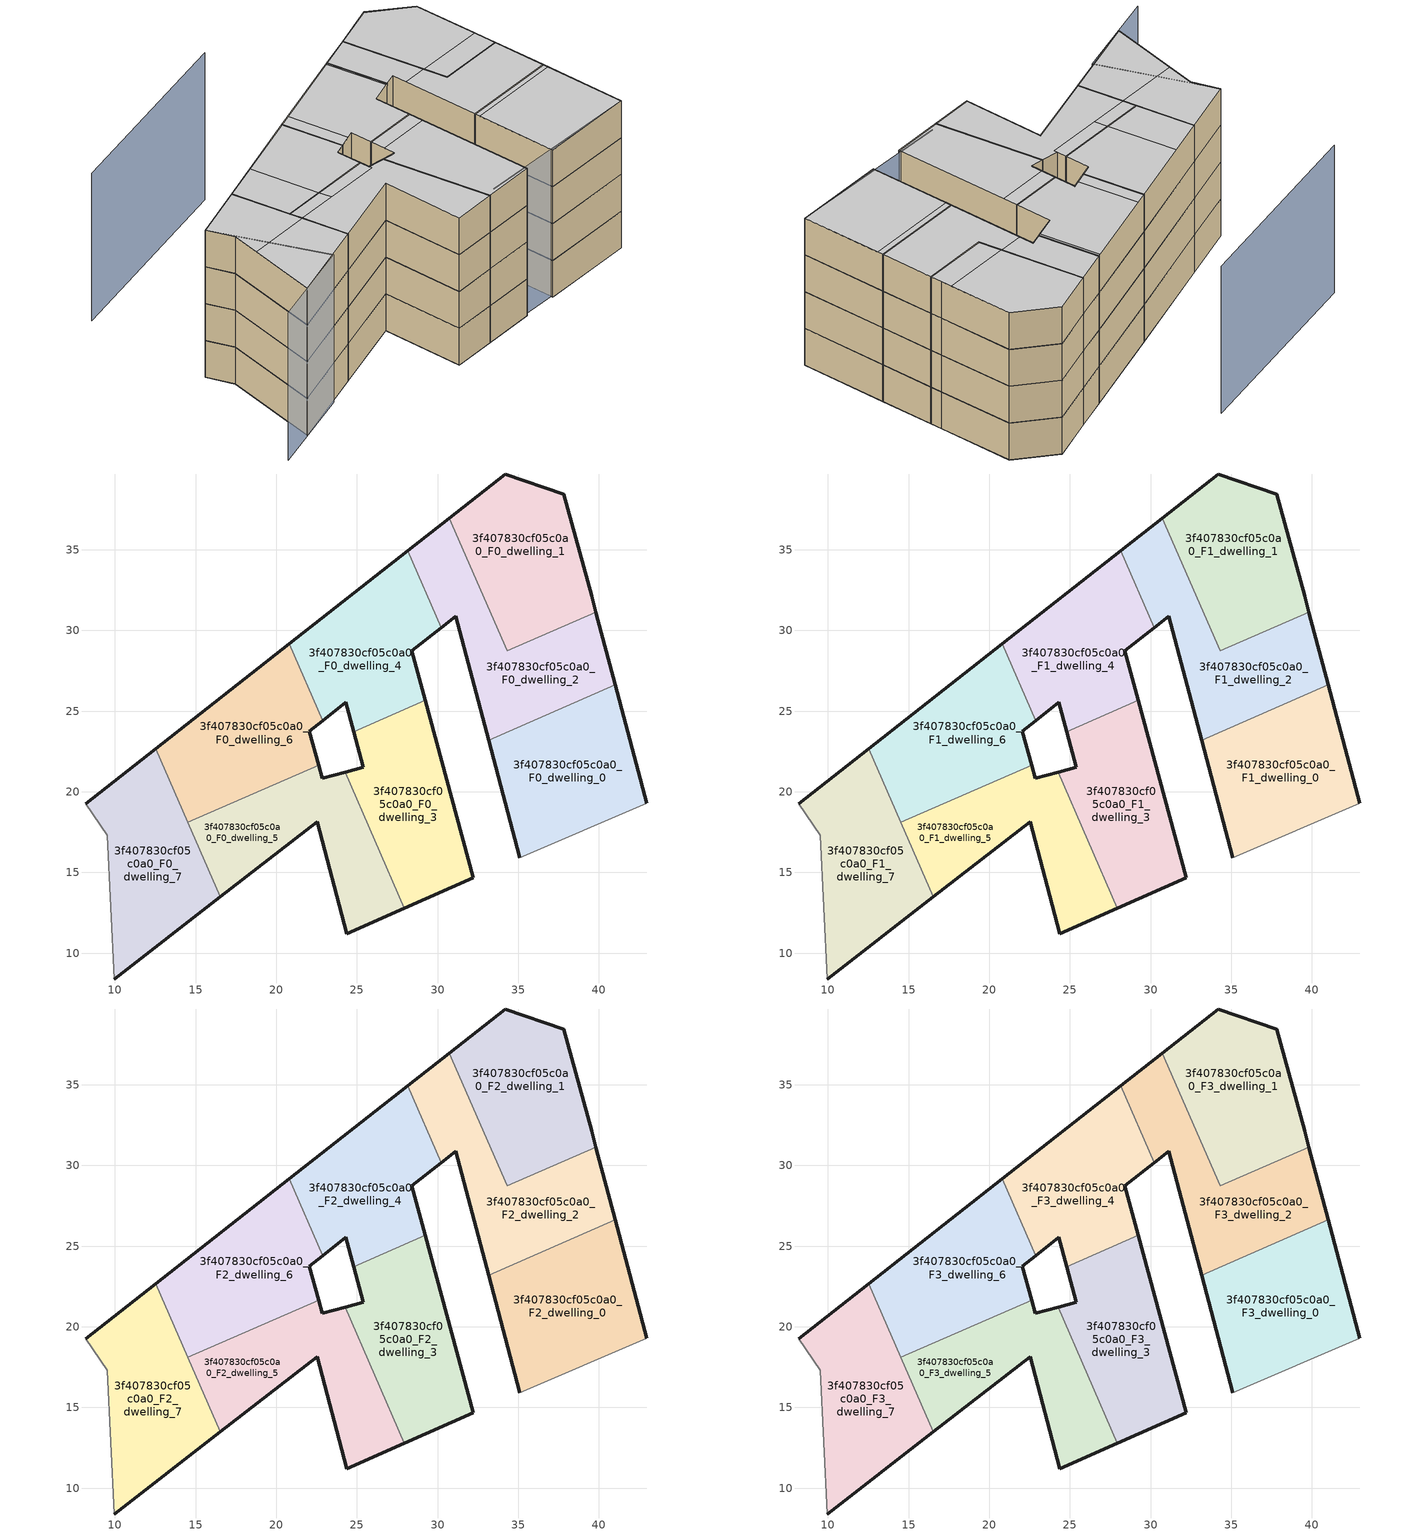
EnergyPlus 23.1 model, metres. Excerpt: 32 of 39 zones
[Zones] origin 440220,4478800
3f407830cf05c0a0_F0_dwelling_0
 floor ground (EU_floor_Construction): 42.96,19.3 41.01,26.62 33.16,23.21 35.09,15.92 z0
 wall outside (EU_wall_Construction): 35.09,15.92 33.16,23.21 / 41.01,26.62 42.96,19.3 z0:3
 wall to 3f407830cf05c0a0_F0_dwelling_2 (EU_wall_Construction): 33.16,23.21 41.01,26.62 z0:3
 wall adiabatic (EU_wall_Construction): 42.96,19.3 35.09,15.92 z0:3
3f407830cf05c0a0_F0_dwelling_1
 floor ground (EU_floor_Construction): 39.81,31.13 39.54,32.14 37.82,38.44 34.2,39.7 30.72,36.96 34.3,28.73 z0
 wall outside (EU_wall_Construction): 30.72,36.96 34.2,39.7 37.82,38.44 39.54,32.14 39.81,31.13 z0:3
 wall to 3f407830cf05c0a0_F0_dwelling_2 (EU_wall_Construction): 39.81,31.13 34.3,28.73 30.72,36.96 z0:3
3f407830cf05c0a0_F0_dwelling_2
 floor ground (EU_floor_Construction): 41.01,26.62 39.81,31.13 34.3,28.73 30.72,36.96 28.14,34.94 30.22,30.17 31.12,30.87 33.16,23.21 z0
 wall outside (EU_wall_Construction): 39.81,31.13 41.01,26.62 / 33.16,23.21 31.12,30.87 30.22,30.17 / 28.14,34.94 30.72,36.96 z0:3
 wall to 3f407830cf05c0a0_F0_dwelling_4 (EU_wall_Construction): 30.22,30.17 28.14,34.94 z0:3
3f407830cf05c0a0_F0_dwelling_3
 floor ground (EU_floor_Construction): 32.2,14.67 29.24,25.66 24.81,23.73 25.4,21.52 24.26,21.22 27.94,12.79 z0
 wall outside (EU_wall_Construction): 24.26,21.22 25.4,21.52 24.81,23.73 / 29.24,25.66 32.2,14.67 27.94,12.79 z0:3
 wall to 3f407830cf05c0a0_F0_dwelling_5 (EU_wall_Construction): 27.94,12.79 24.26,21.22 z0:3
 wall to 3f407830cf05c0a0_F0_dwelling_4 (EU_wall_Construction): 24.81,23.73 29.24,25.66 z0:3
3f407830cf05c0a0_F0_dwelling_4
 floor ground (EU_floor_Construction): 29.24,25.66 28.41,28.74 30.22,30.17 28.14,34.94 20.8,29.17 22.88,24.4 24.32,25.56 24.81,23.73 z0
 wall outside (EU_wall_Construction): 20.8,29.17 28.14,34.94 / 30.22,30.17 28.41,28.74 29.24,25.66 / 24.81,23.73 24.32,25.56 22.88,24.4 z0:3
 wall to 3f407830cf05c0a0_F0_dwelling_6 (EU_wall_Construction): 22.88,24.4 20.8,29.17 z0:3
3f407830cf05c0a0_F0_dwelling_5
 floor ground (EU_floor_Construction): 27.94,12.79 24.26,21.22 22.85,20.85 22.63,21.63 14.53,18.1 16.53,13.49 22.55,18.14 24.36,11.2 z0
 wall outside (EU_wall_Construction): 27.94,12.79 24.36,11.2 22.55,18.14 16.53,13.49 / 22.63,21.63 22.85,20.85 24.26,21.22 z0:3
 wall to 3f407830cf05c0a0_F0_dwelling_6 (EU_wall_Construction): 14.53,18.1 22.63,21.63 z0:3
 wall to 3f407830cf05c0a0_F0_dwelling_7 (EU_wall_Construction): 16.53,13.49 14.53,18.1 z0:3
3f407830cf05c0a0_F0_dwelling_6
 floor ground (EU_floor_Construction): 22.63,21.63 22.05,23.74 22.88,24.4 20.8,29.17 12.54,22.67 14.53,18.1 z0
 wall outside (EU_wall_Construction): 22.88,24.4 22.05,23.74 22.63,21.63 / 12.54,22.67 20.8,29.17 z0:3
 wall to 3f407830cf05c0a0_F0_dwelling_7 (EU_wall_Construction): 14.53,18.1 12.54,22.67 z0:3
3f407830cf05c0a0_F0_dwelling_7
 floor ground (EU_floor_Construction): 16.53,13.49 12.54,22.67 8.2,19.27 9.52,17.32 9.95,8.4 z0
 wall outside (EU_wall_Construction): 8.2,19.27 12.54,22.67 / 16.53,13.49 9.95,8.4 z0:3
 wall adiabatic (EU_wall_Construction): 9.95,8.4 9.52,17.32 8.2,19.27 z0:3
3f407830cf05c0a0_F1_dwelling_0
 floor to 3f407830cf05c0a0_F0_dwelling_0 (EU_floor_Construction): 42.96,19.3 41.01,26.62 33.16,23.21 35.09,15.92 z3
 wall outside (EU_wall_Construction): 35.09,15.92 33.16,23.21 / 41.01,26.62 42.96,19.3 z3:6
 wall to 3f407830cf05c0a0_F1_dwelling_2 (EU_wall_Construction): 33.16,23.21 41.01,26.62 z3:6
 wall adiabatic (EU_wall_Construction): 42.96,19.3 35.09,15.92 z3:6
3f407830cf05c0a0_F1_dwelling_1
 floor to 3f407830cf05c0a0_F0_dwelling_1 (EU_floor_Construction): 39.81,31.13 39.54,32.14 37.82,38.44 34.2,39.7 30.72,36.96 34.3,28.73 z3
 wall outside (EU_wall_Construction): 30.72,36.96 34.2,39.7 37.82,38.44 39.54,32.14 39.81,31.13 z3:6
 wall to 3f407830cf05c0a0_F1_dwelling_2 (EU_wall_Construction): 39.81,31.13 34.3,28.73 30.72,36.96 z3:6
3f407830cf05c0a0_F1_dwelling_2
 floor to 3f407830cf05c0a0_F0_dwelling_2 (EU_floor_Construction): 41.01,26.62 39.81,31.13 34.3,28.73 30.72,36.96 28.14,34.94 30.22,30.17 31.12,30.87 33.16,23.21 z3
 wall outside (EU_wall_Construction): 39.81,31.13 41.01,26.62 / 33.16,23.21 31.12,30.87 30.22,30.17 / 28.14,34.94 30.72,36.96 z3:6
 wall to 3f407830cf05c0a0_F1_dwelling_4 (EU_wall_Construction): 30.22,30.17 28.14,34.94 z3:6
3f407830cf05c0a0_F1_dwelling_3
 floor to 3f407830cf05c0a0_F0_dwelling_3 (EU_floor_Construction): 32.2,14.67 29.24,25.66 24.81,23.73 25.4,21.52 24.26,21.22 27.94,12.79 z3
 wall outside (EU_wall_Construction): 24.26,21.22 25.4,21.52 24.81,23.73 / 29.24,25.66 32.2,14.67 27.94,12.79 z3:6
 wall to 3f407830cf05c0a0_F1_dwelling_5 (EU_wall_Construction): 27.94,12.79 24.26,21.22 z3:6
 wall to 3f407830cf05c0a0_F1_dwelling_4 (EU_wall_Construction): 24.81,23.73 29.24,25.66 z3:6
3f407830cf05c0a0_F1_dwelling_4
 floor to 3f407830cf05c0a0_F0_dwelling_4 (EU_floor_Construction): 29.24,25.66 28.41,28.74 30.22,30.17 28.14,34.94 20.8,29.17 22.88,24.4 24.32,25.56 24.81,23.73 z3
 wall outside (EU_wall_Construction): 20.8,29.17 28.14,34.94 / 30.22,30.17 28.41,28.74 29.24,25.66 / 24.81,23.73 24.32,25.56 22.88,24.4 z3:6
 wall to 3f407830cf05c0a0_F1_dwelling_6 (EU_wall_Construction): 22.88,24.4 20.8,29.17 z3:6
3f407830cf05c0a0_F1_dwelling_5
 floor to 3f407830cf05c0a0_F0_dwelling_5 (EU_floor_Construction): 27.94,12.79 24.26,21.22 22.85,20.85 22.63,21.63 14.53,18.1 16.53,13.49 22.55,18.14 24.36,11.2 z3
 wall outside (EU_wall_Construction): 27.94,12.79 24.36,11.2 22.55,18.14 16.53,13.49 / 22.63,21.63 22.85,20.85 24.26,21.22 z3:6
 wall to 3f407830cf05c0a0_F1_dwelling_6 (EU_wall_Construction): 14.53,18.1 22.63,21.63 z3:6
 wall to 3f407830cf05c0a0_F1_dwelling_7 (EU_wall_Construction): 16.53,13.49 14.53,18.1 z3:6
3f407830cf05c0a0_F1_dwelling_6
 floor to 3f407830cf05c0a0_F0_dwelling_6 (EU_floor_Construction): 22.63,21.63 22.05,23.74 22.88,24.4 20.8,29.17 12.54,22.67 14.53,18.1 z3
 wall outside (EU_wall_Construction): 22.88,24.4 22.05,23.74 22.63,21.63 / 12.54,22.67 20.8,29.17 z3:6
 wall to 3f407830cf05c0a0_F1_dwelling_7 (EU_wall_Construction): 14.53,18.1 12.54,22.67 z3:6
3f407830cf05c0a0_F1_dwelling_7
 floor to 3f407830cf05c0a0_F0_dwelling_7 (EU_floor_Construction): 16.53,13.49 12.54,22.67 8.2,19.27 9.52,17.32 9.95,8.4 z3
 wall outside (EU_wall_Construction): 8.2,19.27 12.54,22.67 / 16.53,13.49 9.95,8.4 z3:6
 wall adiabatic (EU_wall_Construction): 9.95,8.4 9.52,17.32 8.2,19.27 z3:6
3f407830cf05c0a0_F2_dwelling_0
 floor to 3f407830cf05c0a0_F1_dwelling_0 (EU_floor_Construction): 42.96,19.3 41.01,26.62 33.16,23.21 35.09,15.92 z6
 wall outside (EU_wall_Construction): 35.09,15.92 33.16,23.21 / 41.01,26.62 42.96,19.3 z6:9
 wall to 3f407830cf05c0a0_F2_dwelling_2 (EU_wall_Construction): 33.16,23.21 41.01,26.62 z6:9
 wall adiabatic (EU_wall_Construction): 42.96,19.3 35.09,15.92 z6:9
3f407830cf05c0a0_F2_dwelling_1
 floor to 3f407830cf05c0a0_F1_dwelling_1 (EU_floor_Construction): 39.81,31.13 39.54,32.14 37.82,38.44 34.2,39.7 30.72,36.96 34.3,28.73 z6
 wall outside (EU_wall_Construction): 30.72,36.96 34.2,39.7 37.82,38.44 39.54,32.14 39.81,31.13 z6:9
 wall to 3f407830cf05c0a0_F2_dwelling_2 (EU_wall_Construction): 39.81,31.13 34.3,28.73 30.72,36.96 z6:9
3f407830cf05c0a0_F2_dwelling_2
 floor to 3f407830cf05c0a0_F1_dwelling_2 (EU_floor_Construction): 41.01,26.62 39.81,31.13 34.3,28.73 30.72,36.96 28.14,34.94 30.22,30.17 31.12,30.87 33.16,23.21 z6
 wall outside (EU_wall_Construction): 39.81,31.13 41.01,26.62 / 33.16,23.21 31.12,30.87 30.22,30.17 / 28.14,34.94 30.72,36.96 z6:9
 wall to 3f407830cf05c0a0_F2_dwelling_4 (EU_wall_Construction): 30.22,30.17 28.14,34.94 z6:9
3f407830cf05c0a0_F2_dwelling_3
 floor to 3f407830cf05c0a0_F1_dwelling_3 (EU_floor_Construction): 32.2,14.67 29.24,25.66 24.81,23.73 25.4,21.52 24.26,21.22 27.94,12.79 z6
 wall outside (EU_wall_Construction): 24.26,21.22 25.4,21.52 24.81,23.73 / 29.24,25.66 32.2,14.67 27.94,12.79 z6:9
 wall to 3f407830cf05c0a0_F2_dwelling_5 (EU_wall_Construction): 27.94,12.79 24.26,21.22 z6:9
 wall to 3f407830cf05c0a0_F2_dwelling_4 (EU_wall_Construction): 24.81,23.73 29.24,25.66 z6:9
3f407830cf05c0a0_F2_dwelling_4
 floor to 3f407830cf05c0a0_F1_dwelling_4 (EU_floor_Construction): 29.24,25.66 28.41,28.74 30.22,30.17 28.14,34.94 20.8,29.17 22.88,24.4 24.32,25.56 24.81,23.73 z6
 wall outside (EU_wall_Construction): 20.8,29.17 28.14,34.94 / 30.22,30.17 28.41,28.74 29.24,25.66 / 24.81,23.73 24.32,25.56 22.88,24.4 z6:9
 wall to 3f407830cf05c0a0_F2_dwelling_6 (EU_wall_Construction): 22.88,24.4 20.8,29.17 z6:9
3f407830cf05c0a0_F2_dwelling_5
 floor to 3f407830cf05c0a0_F1_dwelling_5 (EU_floor_Construction): 27.94,12.79 24.26,21.22 22.85,20.85 22.63,21.63 14.53,18.1 16.53,13.49 22.55,18.14 24.36,11.2 z6
 wall outside (EU_wall_Construction): 27.94,12.79 24.36,11.2 22.55,18.14 16.53,13.49 / 22.63,21.63 22.85,20.85 24.26,21.22 z6:9
 wall to 3f407830cf05c0a0_F2_dwelling_6 (EU_wall_Construction): 14.53,18.1 22.63,21.63 z6:9
 wall to 3f407830cf05c0a0_F2_dwelling_7 (EU_wall_Construction): 16.53,13.49 14.53,18.1 z6:9
3f407830cf05c0a0_F2_dwelling_6
 floor to 3f407830cf05c0a0_F1_dwelling_6 (EU_floor_Construction): 22.63,21.63 22.05,23.74 22.88,24.4 20.8,29.17 12.54,22.67 14.53,18.1 z6
 wall outside (EU_wall_Construction): 22.88,24.4 22.05,23.74 22.63,21.63 / 12.54,22.67 20.8,29.17 z6:9
 wall to 3f407830cf05c0a0_F2_dwelling_7 (EU_wall_Construction): 14.53,18.1 12.54,22.67 z6:9
3f407830cf05c0a0_F2_dwelling_7
 floor to 3f407830cf05c0a0_F1_dwelling_7 (EU_floor_Construction): 16.53,13.49 12.54,22.67 8.2,19.27 9.52,17.32 9.95,8.4 z6
 wall outside (EU_wall_Construction): 8.2,19.27 12.54,22.67 / 16.53,13.49 9.95,8.4 z6:9
 wall adiabatic (EU_wall_Construction): 9.95,8.4 9.52,17.32 8.2,19.27 z6:9
3f407830cf05c0a0_F3_dwelling_0
 floor to 3f407830cf05c0a0_F2_dwelling_0 (EU_floor_Construction): 42.96,19.3 41.01,26.62 33.16,23.21 35.09,15.92 z9
 wall outside (EU_wall_Construction): 35.09,15.92 33.16,23.21 / 41.01,26.62 42.96,19.3 z9:12
 wall to 3f407830cf05c0a0_F3_dwelling_2 (EU_wall_Construction): 33.16,23.21 41.01,26.62 z9:12
 wall adiabatic (EU_wall_Construction): 42.96,19.3 35.09,15.92 z9:12
 ceiling to 3f407830cf05c0a0_F4_dwelling_6 (EU_floor_Construction): 41.15,26.08 42.96,19.3 35.09,15.92 33.33,22.57 33.3,22.69 33.29,22.73 41.14,26.15 z12
 ceiling to 3f407830cf05c0a0_F4_dwelling_5 (EU_floor_Construction): 41.01,26.62 41.14,26.15 33.29,22.73 33.16,23.21 z12
3f407830cf05c0a0_F3_dwelling_1
 floor to 3f407830cf05c0a0_F2_dwelling_1 (EU_floor_Construction): 39.81,31.13 39.54,32.14 37.82,38.44 34.2,39.7 30.72,36.96 34.3,28.73 z9
 wall outside (EU_wall_Construction): 30.72,36.96 34.2,39.7 37.82,38.44 39.54,32.14 39.81,31.13 z9:12
 wall to 3f407830cf05c0a0_F3_dwelling_2 (EU_wall_Construction): 39.81,31.13 34.3,28.73 30.72,36.96 z9:12
 ceiling to 3f407830cf05c0a0_F4_dwelling_0 (EU_floor_Construction): 37.82,38.44 39.29,33.06 33.51,30.54 30.72,36.96 34.2,39.7 z12
 ceiling to 3f407830cf05c0a0_F4_dwelling_5 (EU_floor_Construction): 39.29,33.06 39.54,32.14 39.81,31.13 34.3,28.73 33.51,30.54 z12
3f407830cf05c0a0_F3_dwelling_2
 floor to 3f407830cf05c0a0_F2_dwelling_2 (EU_floor_Construction): 41.01,26.62 39.81,31.13 34.3,28.73 30.72,36.96 28.14,34.94 30.22,30.17 31.12,30.87 33.16,23.21 z9
 wall outside (EU_wall_Construction): 39.81,31.13 41.01,26.62 / 33.16,23.21 31.12,30.87 30.22,30.17 / 28.14,34.94 30.72,36.96 z9:12
 wall to 3f407830cf05c0a0_F3_dwelling_4 (EU_wall_Construction): 30.22,30.17 28.14,34.94 z9:12
 ceiling to 3f407830cf05c0a0_F4_dwelling_5 (EU_floor_Construction): 39.81,31.13 41.01,26.62 33.16,23.21 31.45,29.64 33.51,30.54 34.3,28.73 z12
 ceiling to 3f407830cf05c0a0_F4_dwelling_0 (EU_floor_Construction): 30.72,36.96 33.51,30.54 31.45,29.64 31.12,30.87 30.22,30.17 28.14,34.94 z12
3f407830cf05c0a0_F3_dwelling_3
 floor to 3f407830cf05c0a0_F2_dwelling_3 (EU_floor_Construction): 32.2,14.67 29.24,25.66 24.81,23.73 25.4,21.52 24.26,21.22 27.94,12.79 z9
 wall outside (EU_wall_Construction): 24.26,21.22 25.4,21.52 24.81,23.73 / 29.24,25.66 32.2,14.67 27.94,12.79 z9:12
 wall to 3f407830cf05c0a0_F3_dwelling_5 (EU_wall_Construction): 27.94,12.79 24.26,21.22 z9:12
 wall to 3f407830cf05c0a0_F3_dwelling_4 (EU_wall_Construction): 24.81,23.73 29.24,25.66 z9:12
 ceiling to 3f407830cf05c0a0_F4_dwelling_4 (EU_floor_Construction): 29.58,24.4 32.2,14.67 27.94,12.79 24.26,21.22 25.4,21.52 25.38,21.6 25.14,22.47 z12
 ceiling to 3f407830cf05c0a0_F4_dwelling_1 (EU_floor_Construction): 29.24,25.66 29.58,24.4 25.14,22.47 24.81,23.73 z12
3f407830cf05c0a0_F3_dwelling_4
 floor to 3f407830cf05c0a0_F2_dwelling_4 (EU_floor_Construction): 29.24,25.66 28.41,28.74 30.22,30.17 28.14,34.94 20.8,29.17 22.88,24.4 24.32,25.56 24.81,23.73 z9
 wall outside (EU_wall_Construction): 20.8,29.17 28.14,34.94 / 30.22,30.17 28.41,28.74 29.24,25.66 / 24.81,23.73 24.32,25.56 22.88,24.4 z9:12
 wall to 3f407830cf05c0a0_F3_dwelling_6 (EU_wall_Construction): 22.88,24.4 20.8,29.17 z9:12
 ceiling to 3f407830cf05c0a0_F4_dwelling_1 (EU_floor_Construction): 27.96,34.79 30.04,30.02 28.41,28.74 29.24,25.66 24.81,23.73 24.32,25.56 23.82,25.16 21.75,29.91 z12
 ceiling to 3f407830cf05c0a0_F4_dwelling_2 (EU_floor_Construction): 21.75,29.91 23.82,25.16 22.88,24.4 20.8,29.17 z12
 ceiling to 3f407830cf05c0a0_F4_dwelling_0 (EU_floor_Construction): 28.14,34.94 30.22,30.17 30.04,30.02 27.96,34.79 z12
3f407830cf05c0a0_F3_dwelling_5
 floor to 3f407830cf05c0a0_F2_dwelling_5 (EU_floor_Construction): 27.94,12.79 24.26,21.22 22.85,20.85 22.63,21.63 14.53,18.1 16.53,13.49 22.55,18.14 24.36,11.2 z9
 wall outside (EU_wall_Construction): 27.94,12.79 24.36,11.2 22.55,18.14 16.53,13.49 / 22.63,21.63 22.85,20.85 24.26,21.22 z9:12
 wall to 3f407830cf05c0a0_F3_dwelling_6 (EU_wall_Construction): 14.53,18.1 22.63,21.63 z9:12
 wall to 3f407830cf05c0a0_F3_dwelling_7 (EU_wall_Construction): 16.53,13.49 14.53,18.1 z9:12
 ceiling to 3f407830cf05c0a0_F4_dwelling_4 (EU_floor_Construction): 24.26,21.22 27.94,12.79 24.36,11.2 22.55,18.14 16.53,13.49 14.98,17.07 22.93,20.54 22.85,20.85 z12
 ceiling to 3f407830cf05c0a0_F4_dwelling_2 (EU_floor_Construction): 22.63,21.63 22.93,20.54 18.3,18.52 17.85,19.55 z12
 ceiling to 3f407830cf05c0a0_F4_dwelling_3 (EU_floor_Construction): 17.85,19.55 18.3,18.52 14.98,17.07 14.53,18.1 z12
3f407830cf05c0a0_F3_dwelling_6
 floor to 3f407830cf05c0a0_F2_dwelling_6 (EU_floor_Construction): 22.63,21.63 22.05,23.74 22.88,24.4 20.8,29.17 12.54,22.67 14.53,18.1 z9
 wall outside (EU_wall_Construction): 22.88,24.4 22.05,23.74 22.63,21.63 / 12.54,22.67 20.8,29.17 z9:12
 wall to 3f407830cf05c0a0_F3_dwelling_7 (EU_wall_Construction): 14.53,18.1 12.54,22.67 z9:12
 ceiling to 3f407830cf05c0a0_F4_dwelling_2 (EU_floor_Construction): 20.8,29.17 22.88,24.4 22.05,23.74 22.63,21.63 17.85,19.55 15.49,24.99 z12
 ceiling to 3f407830cf05c0a0_F4_dwelling_3 (EU_floor_Construction): 15.49,24.99 17.85,19.55 14.53,18.1 12.54,22.67 z12
3f407830cf05c0a0_F3_dwelling_7
 floor to 3f407830cf05c0a0_F2_dwelling_7 (EU_floor_Construction): 16.53,13.49 12.54,22.67 8.2,19.27 9.52,17.32 9.95,8.4 z9
 wall outside (EU_wall_Construction): 8.2,19.27 12.54,22.67 / 16.53,13.49 9.95,8.4 z9:12
 wall adiabatic (EU_wall_Construction): 9.95,8.4 9.52,17.32 8.2,19.27 z9:12
 ceiling to 3f407830cf05c0a0_F4_dwelling_3 (EU_floor_Construction): 12.54,22.67 14.97,17.07 9.64,14.75 9.52,17.32 8.2,19.27 z12
 ceiling to 3f407830cf05c0a0_F4_dwelling_4 (EU_floor_Construction): 14.98,17.07 16.53,13.49 9.95,8.4 9.64,14.75 z12
shading: 8.2,19.27 14.04,11.45 / 14.04,11.45 6.95,6.16 / 28.63,13.44 42.96,19.3 / 21.6,40.75 5.67,30.38 z0:12
[Building]
EU S2 Campaign: North Axis=0; Terrain=City; Solar Distribution=FullExterior
[Site:Location]
Madrid: Latitude=40.5; Longitude=-3.5; Time Zone=1; Elevation=609
[SizingPeriod:WeatherFileDays]
AnnualSizingPeriod: Begin Month=1; Begin Day of Month=1; End Month=12; End Day of Month=31; Day of Week for Start Day=Monday; Use Weather File Daylight Saving Period=No; Use Weather File Rain and Snow Indicators=No
[MATERIAL]
EU_InternalMass_Material: Roughness=MediumRough; Thickness=0.1; Conductivity=1; Density=1800; Specific Heat=900; Thermal Absorptance=0.9; Solar Absorptance=0.7; Visible Absorptance=0.7
[MATERIAL:NOMASS] Roughness=MediumRough; Thermal Absorptance=0.9; Solar Absorptance=0.7; Visible Absorptance=0.7
Name | Thermal Resistance
EU_wall_NoMass | 0.609216
EU_floor_NoMass | 0.568163
[CONSTRUCTION]
EU_wall_Construction: EU_wall_NoMass
EU_floor_Construction: EU_floor_NoMass
EU_InternalMass_Construction: EU_InternalMass_Material
[ZONE] Type=1; Multiplier=1; Ceiling Height=autocalculate; Floor Area=autocalculate; Part of Total Floor Area=Yes
Name | Volume
3f407830cf05c0a0_F0_dwelling_0; 3f407830cf05c0a0_F1_dwelling_0; 3f407830cf05c0a0_F2_dwelling_0; 3f407830cf05c0a0_F3_dwelling_0 | 191.929
3f407830cf05c0a0_F0_dwelling_1; 3f407830cf05c0a0_F1_dwelling_1; 3f407830cf05c0a0_F2_dwelling_1; 3f407830cf05c0a0_F3_dwelling_1 | 184.603
3f407830cf05c0a0_F0_dwelling_2; 3f407830cf05c0a0_F1_dwelling_2; 3f407830cf05c0a0_F2_dwelling_2; 3f407830cf05c0a0_F3_dwelling_2 | 191.925
3f407830cf05c0a0_F0_dwelling_3; 3f407830cf05c0a0_F1_dwelling_3; 3f407830cf05c0a0_F2_dwelling_3; 3f407830cf05c0a0_F3_dwelling_3 | 177.275
3f407830cf05c0a0_F0_dwelling_4; 3f407830cf05c0a0_F1_dwelling_4; 3f407830cf05c0a0_F2_dwelling_4; 3f407830cf05c0a0_F3_dwelling_4 | 177.285
3f407830cf05c0a0_F0_dwelling_5; 3f407830cf05c0a0_F1_dwelling_5; 3f407830cf05c0a0_F2_dwelling_5; 3f407830cf05c0a0_F3_dwelling_5 | 184.614
3f407830cf05c0a0_F0_dwelling_6; 3f407830cf05c0a0_F1_dwelling_6; 3f407830cf05c0a0_F2_dwelling_6; 3f407830cf05c0a0_F3_dwelling_6 | 184.604
3f407830cf05c0a0_F0_dwelling_7; 3f407830cf05c0a0_F1_dwelling_7; 3f407830cf05c0a0_F2_dwelling_7; 3f407830cf05c0a0_F3_dwelling_7 | 184.605
[INTERNALMASS] Construction=EU_InternalMass_Construction
Name | Zone or ZoneList | Surface Area
3f407830cf05c0a0_F0_dwelling_0_EU_InternalMass | 3f407830cf05c0a0_F0_dwelling_0 | 63.9775
3f407830cf05c0a0_F0_dwelling_1_EU_InternalMass | 3f407830cf05c0a0_F0_dwelling_1 | 61.5342
3f407830cf05c0a0_F0_dwelling_2_EU_InternalMass | 3f407830cf05c0a0_F0_dwelling_2 | 63.9755
3f407830cf05c0a0_F0_dwelling_3_EU_InternalMass | 3f407830cf05c0a0_F0_dwelling_3 | 59.0924
3f407830cf05c0a0_F0_dwelling_4_EU_InternalMass | 3f407830cf05c0a0_F0_dwelling_4 | 59.0918
3f407830cf05c0a0_F0_dwelling_5_EU_InternalMass | 3f407830cf05c0a0_F0_dwelling_5 | 61.5371
3f407830cf05c0a0_F0_dwelling_6_EU_InternalMass | 3f407830cf05c0a0_F0_dwelling_6 | 61.5336
3f407830cf05c0a0_F0_dwelling_7_EU_InternalMass | 3f407830cf05c0a0_F0_dwelling_7 | 61.535
3f407830cf05c0a0_F1_dwelling_0_EU_InternalMass | 3f407830cf05c0a0_F1_dwelling_0 | 63.9775
3f407830cf05c0a0_F1_dwelling_1_EU_InternalMass | 3f407830cf05c0a0_F1_dwelling_1 | 61.5342
3f407830cf05c0a0_F1_dwelling_2_EU_InternalMass | 3f407830cf05c0a0_F1_dwelling_2 | 63.9755
3f407830cf05c0a0_F1_dwelling_3_EU_InternalMass | 3f407830cf05c0a0_F1_dwelling_3 | 59.0924
3f407830cf05c0a0_F1_dwelling_4_EU_InternalMass | 3f407830cf05c0a0_F1_dwelling_4 | 59.0918
3f407830cf05c0a0_F1_dwelling_5_EU_InternalMass | 3f407830cf05c0a0_F1_dwelling_5 | 61.5371
3f407830cf05c0a0_F1_dwelling_6_EU_InternalMass | 3f407830cf05c0a0_F1_dwelling_6 | 61.5336
3f407830cf05c0a0_F1_dwelling_7_EU_InternalMass | 3f407830cf05c0a0_F1_dwelling_7 | 61.535
3f407830cf05c0a0_F2_dwelling_0_EU_InternalMass | 3f407830cf05c0a0_F2_dwelling_0 | 63.9775
3f407830cf05c0a0_F2_dwelling_1_EU_InternalMass | 3f407830cf05c0a0_F2_dwelling_1 | 61.5342
3f407830cf05c0a0_F2_dwelling_2_EU_InternalMass | 3f407830cf05c0a0_F2_dwelling_2 | 63.9755
3f407830cf05c0a0_F2_dwelling_3_EU_InternalMass | 3f407830cf05c0a0_F2_dwelling_3 | 59.0924
3f407830cf05c0a0_F2_dwelling_4_EU_InternalMass | 3f407830cf05c0a0_F2_dwelling_4 | 59.0918
3f407830cf05c0a0_F2_dwelling_5_EU_InternalMass | 3f407830cf05c0a0_F2_dwelling_5 | 61.5371
3f407830cf05c0a0_F2_dwelling_6_EU_InternalMass | 3f407830cf05c0a0_F2_dwelling_6 | 61.5336
3f407830cf05c0a0_F2_dwelling_7_EU_InternalMass | 3f407830cf05c0a0_F2_dwelling_7 | 61.535
3f407830cf05c0a0_F3_dwelling_0_EU_InternalMass | 3f407830cf05c0a0_F3_dwelling_0 | 63.9775
3f407830cf05c0a0_F3_dwelling_1_EU_InternalMass | 3f407830cf05c0a0_F3_dwelling_1 | 61.5342
3f407830cf05c0a0_F3_dwelling_2_EU_InternalMass | 3f407830cf05c0a0_F3_dwelling_2 | 63.9755
3f407830cf05c0a0_F3_dwelling_3_EU_InternalMass | 3f407830cf05c0a0_F3_dwelling_3 | 59.0924
3f407830cf05c0a0_F3_dwelling_4_EU_InternalMass | 3f407830cf05c0a0_F3_dwelling_4 | 59.0918
3f407830cf05c0a0_F3_dwelling_5_EU_InternalMass | 3f407830cf05c0a0_F3_dwelling_5 | 61.5371
3f407830cf05c0a0_F3_dwelling_6_EU_InternalMass | 3f407830cf05c0a0_F3_dwelling_6 | 61.5336
3f407830cf05c0a0_F3_dwelling_7_EU_InternalMass | 3f407830cf05c0a0_F3_dwelling_7 | 61.535
[OTHEREQUIPMENT] Fuel Type=Electricity; Design Level Calculation Method=Watts/Area; Power per Zone Floor Area=1; Fraction Latent=0; Fraction Radiant=0; Fraction Lost=0; Carbon Dioxide Generation Rate=0; EndUse Subcategory=EU_Step8_InternalGains
Name | Zone or ZoneList or Space or SpaceList | Schedule
EU_Step8_InternalGain_3f407830cf05c0a0_F0_dwelling_0_f000 | 3f407830cf05c0a0_F0_dwelling_0 | EU_Step8_GainSchedule_3f407830cf05c0a0_F0_dwelling_0_f000
EU_Step8_InternalGain_3f407830cf05c0a0_F0_dwelling_1_f000 | 3f407830cf05c0a0_F0_dwelling_1 | EU_Step8_GainSchedule_3f407830cf05c0a0_F0_dwelling_1_f000
EU_Step8_InternalGain_3f407830cf05c0a0_F0_dwelling_2_f000 | 3f407830cf05c0a0_F0_dwelling_2 | EU_Step8_GainSchedule_3f407830cf05c0a0_F0_dwelling_2_f000
EU_Step8_InternalGain_3f407830cf05c0a0_F0_dwelling_3_f000 | 3f407830cf05c0a0_F0_dwelling_3 | EU_Step8_GainSchedule_3f407830cf05c0a0_F0_dwelling_3_f000
EU_Step8_InternalGain_3f407830cf05c0a0_F0_dwelling_4_f000 | 3f407830cf05c0a0_F0_dwelling_4 | EU_Step8_GainSchedule_3f407830cf05c0a0_F0_dwelling_4_f000
EU_Step8_InternalGain_3f407830cf05c0a0_F0_dwelling_5_f000 | 3f407830cf05c0a0_F0_dwelling_5 | EU_Step8_GainSchedule_3f407830cf05c0a0_F0_dwelling_5_f000
EU_Step8_InternalGain_3f407830cf05c0a0_F0_dwelling_6_f000 | 3f407830cf05c0a0_F0_dwelling_6 | EU_Step8_GainSchedule_3f407830cf05c0a0_F0_dwelling_6_f000
EU_Step8_InternalGain_3f407830cf05c0a0_F0_dwelling_7_f000 | 3f407830cf05c0a0_F0_dwelling_7 | EU_Step8_GainSchedule_3f407830cf05c0a0_F0_dwelling_7_f000
EU_Step8_InternalGain_3f407830cf05c0a0_F1_dwelling_0_f000 | 3f407830cf05c0a0_F1_dwelling_0 | EU_Step8_GainSchedule_3f407830cf05c0a0_F1_dwelling_0_f000
EU_Step8_InternalGain_3f407830cf05c0a0_F1_dwelling_1_f000 | 3f407830cf05c0a0_F1_dwelling_1 | EU_Step8_GainSchedule_3f407830cf05c0a0_F1_dwelling_1_f000
EU_Step8_InternalGain_3f407830cf05c0a0_F1_dwelling_2_f000 | 3f407830cf05c0a0_F1_dwelling_2 | EU_Step8_GainSchedule_3f407830cf05c0a0_F1_dwelling_2_f000
EU_Step8_InternalGain_3f407830cf05c0a0_F1_dwelling_3_f000 | 3f407830cf05c0a0_F1_dwelling_3 | EU_Step8_GainSchedule_3f407830cf05c0a0_F1_dwelling_3_f000
EU_Step8_InternalGain_3f407830cf05c0a0_F1_dwelling_4_f000 | 3f407830cf05c0a0_F1_dwelling_4 | EU_Step8_GainSchedule_3f407830cf05c0a0_F1_dwelling_4_f000
EU_Step8_InternalGain_3f407830cf05c0a0_F1_dwelling_5_f000 | 3f407830cf05c0a0_F1_dwelling_5 | EU_Step8_GainSchedule_3f407830cf05c0a0_F1_dwelling_5_f000
EU_Step8_InternalGain_3f407830cf05c0a0_F1_dwelling_6_f000 | 3f407830cf05c0a0_F1_dwelling_6 | EU_Step8_GainSchedule_3f407830cf05c0a0_F1_dwelling_6_f000
EU_Step8_InternalGain_3f407830cf05c0a0_F1_dwelling_7_f000 | 3f407830cf05c0a0_F1_dwelling_7 | EU_Step8_GainSchedule_3f407830cf05c0a0_F1_dwelling_7_f000
EU_Step8_InternalGain_3f407830cf05c0a0_F2_dwelling_0_f000 | 3f407830cf05c0a0_F2_dwelling_0 | EU_Step8_GainSchedule_3f407830cf05c0a0_F2_dwelling_0_f000
EU_Step8_InternalGain_3f407830cf05c0a0_F2_dwelling_1_f000 | 3f407830cf05c0a0_F2_dwelling_1 | EU_Step8_GainSchedule_3f407830cf05c0a0_F2_dwelling_1_f000
EU_Step8_InternalGain_3f407830cf05c0a0_F2_dwelling_2_f000 | 3f407830cf05c0a0_F2_dwelling_2 | EU_Step8_GainSchedule_3f407830cf05c0a0_F2_dwelling_2_f000
EU_Step8_InternalGain_3f407830cf05c0a0_F2_dwelling_3_f000 | 3f407830cf05c0a0_F2_dwelling_3 | EU_Step8_GainSchedule_3f407830cf05c0a0_F2_dwelling_3_f000
EU_Step8_InternalGain_3f407830cf05c0a0_F2_dwelling_4_f000 | 3f407830cf05c0a0_F2_dwelling_4 | EU_Step8_GainSchedule_3f407830cf05c0a0_F2_dwelling_4_f000
EU_Step8_InternalGain_3f407830cf05c0a0_F2_dwelling_5_f000 | 3f407830cf05c0a0_F2_dwelling_5 | EU_Step8_GainSchedule_3f407830cf05c0a0_F2_dwelling_5_f000
EU_Step8_InternalGain_3f407830cf05c0a0_F2_dwelling_6_f000 | 3f407830cf05c0a0_F2_dwelling_6 | EU_Step8_GainSchedule_3f407830cf05c0a0_F2_dwelling_6_f000
EU_Step8_InternalGain_3f407830cf05c0a0_F2_dwelling_7_f000 | 3f407830cf05c0a0_F2_dwelling_7 | EU_Step8_GainSchedule_3f407830cf05c0a0_F2_dwelling_7_f000
EU_Step8_InternalGain_3f407830cf05c0a0_F3_dwelling_0_f000 | 3f407830cf05c0a0_F3_dwelling_0 | EU_Step8_GainSchedule_3f407830cf05c0a0_F3_dwelling_0_f000
EU_Step8_InternalGain_3f407830cf05c0a0_F3_dwelling_1_f000 | 3f407830cf05c0a0_F3_dwelling_1 | EU_Step8_GainSchedule_3f407830cf05c0a0_F3_dwelling_1_f000
EU_Step8_InternalGain_3f407830cf05c0a0_F3_dwelling_2_f000 | 3f407830cf05c0a0_F3_dwelling_2 | EU_Step8_GainSchedule_3f407830cf05c0a0_F3_dwelling_2_f000
EU_Step8_InternalGain_3f407830cf05c0a0_F3_dwelling_3_f000 | 3f407830cf05c0a0_F3_dwelling_3 | EU_Step8_GainSchedule_3f407830cf05c0a0_F3_dwelling_3_f000
EU_Step8_InternalGain_3f407830cf05c0a0_F3_dwelling_4_f000 | 3f407830cf05c0a0_F3_dwelling_4 | EU_Step8_GainSchedule_3f407830cf05c0a0_F3_dwelling_4_f000
EU_Step8_InternalGain_3f407830cf05c0a0_F3_dwelling_5_f000 | 3f407830cf05c0a0_F3_dwelling_5 | EU_Step8_GainSchedule_3f407830cf05c0a0_F3_dwelling_5_f000
EU_Step8_InternalGain_3f407830cf05c0a0_F3_dwelling_6_f000 | 3f407830cf05c0a0_F3_dwelling_6 | EU_Step8_GainSchedule_3f407830cf05c0a0_F3_dwelling_6_f000
EU_Step8_InternalGain_3f407830cf05c0a0_F3_dwelling_7_f000 | 3f407830cf05c0a0_F3_dwelling_7 | EU_Step8_GainSchedule_3f407830cf05c0a0_F3_dwelling_7_f000
[ZONEVENTILATION:DESIGNFLOWRATE] Schedule=EU_AlwaysOn; Design Flow Rate Calculation Method=AirChanges/Hour; Air Changes per Hour=0.752966; Ventilation Type=Natural; Fan Pressure Rise=0; Fan Total Efficiency=1; Constant Term Coefficient=1; Temperature Term Coefficient=0; Velocity Term Coefficient=0; Velocity Squared Term Coefficient=0; Minimum Indoor Temperature=-100; Maximum Indoor Temperature=100; Delta Temperature=-100; Minimum Outdoor Temperature=-100; Maximum Outdoor Temperature=100; Maximum Wind Speed=40
Name | Zone or ZoneList or Space or SpaceList
EU_ConstantAir_3f407830cf05c0a0_F0_dwelling_0 | 3f407830cf05c0a0_F0_dwelling_0
EU_ConstantAir_3f407830cf05c0a0_F0_dwelling_1 | 3f407830cf05c0a0_F0_dwelling_1
EU_ConstantAir_3f407830cf05c0a0_F0_dwelling_2 | 3f407830cf05c0a0_F0_dwelling_2
EU_ConstantAir_3f407830cf05c0a0_F0_dwelling_3 | 3f407830cf05c0a0_F0_dwelling_3
EU_ConstantAir_3f407830cf05c0a0_F0_dwelling_4 | 3f407830cf05c0a0_F0_dwelling_4
EU_ConstantAir_3f407830cf05c0a0_F0_dwelling_5 | 3f407830cf05c0a0_F0_dwelling_5
EU_ConstantAir_3f407830cf05c0a0_F0_dwelling_6 | 3f407830cf05c0a0_F0_dwelling_6
EU_ConstantAir_3f407830cf05c0a0_F0_dwelling_7 | 3f407830cf05c0a0_F0_dwelling_7
EU_ConstantAir_3f407830cf05c0a0_F1_dwelling_0 | 3f407830cf05c0a0_F1_dwelling_0
EU_ConstantAir_3f407830cf05c0a0_F1_dwelling_1 | 3f407830cf05c0a0_F1_dwelling_1
EU_ConstantAir_3f407830cf05c0a0_F1_dwelling_2 | 3f407830cf05c0a0_F1_dwelling_2
EU_ConstantAir_3f407830cf05c0a0_F1_dwelling_3 | 3f407830cf05c0a0_F1_dwelling_3
EU_ConstantAir_3f407830cf05c0a0_F1_dwelling_4 | 3f407830cf05c0a0_F1_dwelling_4
EU_ConstantAir_3f407830cf05c0a0_F1_dwelling_5 | 3f407830cf05c0a0_F1_dwelling_5
EU_ConstantAir_3f407830cf05c0a0_F1_dwelling_6 | 3f407830cf05c0a0_F1_dwelling_6
EU_ConstantAir_3f407830cf05c0a0_F1_dwelling_7 | 3f407830cf05c0a0_F1_dwelling_7
EU_ConstantAir_3f407830cf05c0a0_F2_dwelling_0 | 3f407830cf05c0a0_F2_dwelling_0
EU_ConstantAir_3f407830cf05c0a0_F2_dwelling_1 | 3f407830cf05c0a0_F2_dwelling_1
EU_ConstantAir_3f407830cf05c0a0_F2_dwelling_2 | 3f407830cf05c0a0_F2_dwelling_2
EU_ConstantAir_3f407830cf05c0a0_F2_dwelling_3 | 3f407830cf05c0a0_F2_dwelling_3
EU_ConstantAir_3f407830cf05c0a0_F2_dwelling_4 | 3f407830cf05c0a0_F2_dwelling_4
EU_ConstantAir_3f407830cf05c0a0_F2_dwelling_5 | 3f407830cf05c0a0_F2_dwelling_5
EU_ConstantAir_3f407830cf05c0a0_F2_dwelling_6 | 3f407830cf05c0a0_F2_dwelling_6
EU_ConstantAir_3f407830cf05c0a0_F2_dwelling_7 | 3f407830cf05c0a0_F2_dwelling_7
EU_ConstantAir_3f407830cf05c0a0_F3_dwelling_0 | 3f407830cf05c0a0_F3_dwelling_0
EU_ConstantAir_3f407830cf05c0a0_F3_dwelling_1 | 3f407830cf05c0a0_F3_dwelling_1
EU_ConstantAir_3f407830cf05c0a0_F3_dwelling_2 | 3f407830cf05c0a0_F3_dwelling_2
EU_ConstantAir_3f407830cf05c0a0_F3_dwelling_3 | 3f407830cf05c0a0_F3_dwelling_3
EU_ConstantAir_3f407830cf05c0a0_F3_dwelling_4 | 3f407830cf05c0a0_F3_dwelling_4
EU_ConstantAir_3f407830cf05c0a0_F3_dwelling_5 | 3f407830cf05c0a0_F3_dwelling_5
EU_ConstantAir_3f407830cf05c0a0_F3_dwelling_6 | 3f407830cf05c0a0_F3_dwelling_6
EU_ConstantAir_3f407830cf05c0a0_F3_dwelling_7 | 3f407830cf05c0a0_F3_dwelling_7
[HVACTEMPLATE:THERMOSTAT] Constant Heating Setpoint=20; Constant Cooling Setpoint=50
EU_HeatOnly_3f407830cf05c0a0_F0_dwelling_0; EU_HeatOnly_3f407830cf05c0a0_F0_dwelling_1; EU_HeatOnly_3f407830cf05c0a0_F0_dwelling_2; EU_HeatOnly_3f407830cf05c0a0_F0_dwelling_3; EU_HeatOnly_3f407830cf05c0a0_F0_dwelling_4; EU_HeatOnly_3f407830cf05c0a0_F0_dwelling_5; EU_HeatOnly_3f407830cf05c0a0_F0_dwelling_6; EU_HeatOnly_3f407830cf05c0a0_F0_dwelling_7; EU_HeatOnly_3f407830cf05c0a0_F1_dwelling_0; EU_HeatOnly_3f407830cf05c0a0_F1_dwelling_1; EU_HeatOnly_3f407830cf05c0a0_F1_dwelling_2; EU_HeatOnly_3f407830cf05c0a0_F1_dwelling_3; EU_HeatOnly_3f407830cf05c0a0_F1_dwelling_4; EU_HeatOnly_3f407830cf05c0a0_F1_dwelling_5; EU_HeatOnly_3f407830cf05c0a0_F1_dwelling_6; EU_HeatOnly_3f407830cf05c0a0_F1_dwelling_7; EU_HeatOnly_3f407830cf05c0a0_F2_dwelling_0; EU_HeatOnly_3f407830cf05c0a0_F2_dwelling_1; EU_HeatOnly_3f407830cf05c0a0_F2_dwelling_2; EU_HeatOnly_3f407830cf05c0a0_F2_dwelling_3; EU_HeatOnly_3f407830cf05c0a0_F2_dwelling_4; EU_HeatOnly_3f407830cf05c0a0_F2_dwelling_5; EU_HeatOnly_3f407830cf05c0a0_F2_dwelling_6; EU_HeatOnly_3f407830cf05c0a0_F2_dwelling_7; EU_HeatOnly_3f407830cf05c0a0_F3_dwelling_0; EU_HeatOnly_3f407830cf05c0a0_F3_dwelling_1; EU_HeatOnly_3f407830cf05c0a0_F3_dwelling_2; EU_HeatOnly_3f407830cf05c0a0_F3_dwelling_3; EU_HeatOnly_3f407830cf05c0a0_F3_dwelling_4; EU_HeatOnly_3f407830cf05c0a0_F3_dwelling_5; EU_HeatOnly_3f407830cf05c0a0_F3_dwelling_6; EU_HeatOnly_3f407830cf05c0a0_F3_dwelling_7; EU_HeatOnly_3f407830cf05c0a0_F4_dwelling_0; EU_HeatOnly_3f407830cf05c0a0_F4_dwelling_1; EU_HeatOnly_3f407830cf05c0a0_F4_dwelling_2; EU_HeatOnly_3f407830cf05c0a0_F4_dwelling_3; EU_HeatOnly_3f407830cf05c0a0_F4_dwelling_4; EU_HeatOnly_3f407830cf05c0a0_F4_dwelling_5; EU_HeatOnly_3f407830cf05c0a0_F4_dwelling_6
[HVACTEMPLATE:ZONE:IDEALLOADSAIRSYSTEM] System Availability Schedule=EU_AlwaysOn; Maximum Heating Supply Air Temperature=50; Minimum Cooling Supply Air Temperature=13; Maximum Heating Supply Air Humidity Ratio=0.0156; Minimum Cooling Supply Air Humidity Ratio=0.0077; Heating Limit=NoLimit; Cooling Limit=NoLimit; Heating Availability Schedule=EU_AlwaysOn; Cooling Availability Schedule=EU_CoolingOff; Dehumidification Control Type=ConstantSensibleHeatRatio; Cooling Sensible Heat Ratio=0.7; Dehumidification Setpoint=60; Humidification Control Type=None; Humidification Setpoint=30; Outdoor Air Method=None; Outdoor Air Flow Rate per Person=0.00944; Outdoor Air Flow Rate per Zone Floor Area=0; Outdoor Air Flow Rate per Zone=0; Demand Controlled Ventilation Type=None; Outdoor Air Economizer Type=NoEconomizer; Heat Recovery Type=None; Sensible Heat Recovery Effectiveness=0.7; Latent Heat Recovery Effectiveness=0.65
Name | Template Thermostat
3f407830cf05c0a0_F0_dwelling_0 | EU_HeatOnly_3f407830cf05c0a0_F0_dwelling_0
3f407830cf05c0a0_F0_dwelling_1 | EU_HeatOnly_3f407830cf05c0a0_F0_dwelling_1
3f407830cf05c0a0_F0_dwelling_2 | EU_HeatOnly_3f407830cf05c0a0_F0_dwelling_2
3f407830cf05c0a0_F0_dwelling_3 | EU_HeatOnly_3f407830cf05c0a0_F0_dwelling_3
3f407830cf05c0a0_F0_dwelling_4 | EU_HeatOnly_3f407830cf05c0a0_F0_dwelling_4
3f407830cf05c0a0_F0_dwelling_5 | EU_HeatOnly_3f407830cf05c0a0_F0_dwelling_5
3f407830cf05c0a0_F0_dwelling_6 | EU_HeatOnly_3f407830cf05c0a0_F0_dwelling_6
3f407830cf05c0a0_F0_dwelling_7 | EU_HeatOnly_3f407830cf05c0a0_F0_dwelling_7
3f407830cf05c0a0_F1_dwelling_0 | EU_HeatOnly_3f407830cf05c0a0_F1_dwelling_0
3f407830cf05c0a0_F1_dwelling_1 | EU_HeatOnly_3f407830cf05c0a0_F1_dwelling_1
3f407830cf05c0a0_F1_dwelling_2 | EU_HeatOnly_3f407830cf05c0a0_F1_dwelling_2
3f407830cf05c0a0_F1_dwelling_3 | EU_HeatOnly_3f407830cf05c0a0_F1_dwelling_3
3f407830cf05c0a0_F1_dwelling_4 | EU_HeatOnly_3f407830cf05c0a0_F1_dwelling_4
3f407830cf05c0a0_F1_dwelling_5 | EU_HeatOnly_3f407830cf05c0a0_F1_dwelling_5
3f407830cf05c0a0_F1_dwelling_6 | EU_HeatOnly_3f407830cf05c0a0_F1_dwelling_6
3f407830cf05c0a0_F1_dwelling_7 | EU_HeatOnly_3f407830cf05c0a0_F1_dwelling_7
3f407830cf05c0a0_F2_dwelling_0 | EU_HeatOnly_3f407830cf05c0a0_F2_dwelling_0
3f407830cf05c0a0_F2_dwelling_1 | EU_HeatOnly_3f407830cf05c0a0_F2_dwelling_1
3f407830cf05c0a0_F2_dwelling_2 | EU_HeatOnly_3f407830cf05c0a0_F2_dwelling_2
3f407830cf05c0a0_F2_dwelling_3 | EU_HeatOnly_3f407830cf05c0a0_F2_dwelling_3
3f407830cf05c0a0_F2_dwelling_4 | EU_HeatOnly_3f407830cf05c0a0_F2_dwelling_4
3f407830cf05c0a0_F2_dwelling_5 | EU_HeatOnly_3f407830cf05c0a0_F2_dwelling_5
3f407830cf05c0a0_F2_dwelling_6 | EU_HeatOnly_3f407830cf05c0a0_F2_dwelling_6
3f407830cf05c0a0_F2_dwelling_7 | EU_HeatOnly_3f407830cf05c0a0_F2_dwelling_7
3f407830cf05c0a0_F3_dwelling_0 | EU_HeatOnly_3f407830cf05c0a0_F3_dwelling_0
3f407830cf05c0a0_F3_dwelling_1 | EU_HeatOnly_3f407830cf05c0a0_F3_dwelling_1
3f407830cf05c0a0_F3_dwelling_2 | EU_HeatOnly_3f407830cf05c0a0_F3_dwelling_2
3f407830cf05c0a0_F3_dwelling_3 | EU_HeatOnly_3f407830cf05c0a0_F3_dwelling_3
3f407830cf05c0a0_F3_dwelling_4 | EU_HeatOnly_3f407830cf05c0a0_F3_dwelling_4
3f407830cf05c0a0_F3_dwelling_5 | EU_HeatOnly_3f407830cf05c0a0_F3_dwelling_5
3f407830cf05c0a0_F3_dwelling_6 | EU_HeatOnly_3f407830cf05c0a0_F3_dwelling_6
3f407830cf05c0a0_F3_dwelling_7 | EU_HeatOnly_3f407830cf05c0a0_F3_dwelling_7
[SIZING:ZONE] Zone Cooling Design Supply Air Temperature Input Method=SupplyAirTemperature; Zone Cooling Design Supply Air Temperature=13; Zone Heating Design Supply Air Temperature Input Method=SupplyAirTemperature; Zone Heating Design Supply Air Temperature=50; Zone Cooling Design Supply Air Humidity Ratio=0.008; Zone Heating Design Supply Air Humidity Ratio=0.008; Cooling Design Air Flow Method=DesignDay; Cooling Design Air Flow Rate=0; Cooling Minimum Air Flow per Zone Floor Area=0.000762; Cooling Minimum Air Flow=0; Cooling Minimum Air Flow Fraction=0.2; Heating Design Air Flow Method=DesignDay; Heating Design Air Flow Rate=0; Heating Maximum Air Flow per Zone Floor Area=0.002032; Heating Maximum Air Flow=0.141576; Heating Maximum Air Flow Fraction=0.3; Account for Dedicated Outdoor Air System=No; Dedicated Outdoor Air System Control Strategy=NeutralSupplyAir; Dedicated Outdoor Air Low Setpoint Temperature for Design=autosize; Dedicated Outdoor Air High Setpoint Temperature for Design=autosize; Zone Load Sizing Method=Sensible Load Only No Latent Load; Zone Latent Cooling Design Supply Air Humidity Ratio Input Method=HumidityRatioDifference; Zone Cooling Design Supply Air Humidity Ratio Difference=0.005; Zone Latent Heating Design Supply Air Humidity Ratio Input Method=HumidityRatioDifference; Zone Humidification Design Supply Air Humidity Ratio Difference=0.005
3f407830cf05c0a0_F0_dwelling_0; 3f407830cf05c0a0_F0_dwelling_1; 3f407830cf05c0a0_F0_dwelling_2; 3f407830cf05c0a0_F0_dwelling_3; 3f407830cf05c0a0_F0_dwelling_4; 3f407830cf05c0a0_F0_dwelling_5; 3f407830cf05c0a0_F0_dwelling_6; 3f407830cf05c0a0_F0_dwelling_7; 3f407830cf05c0a0_F1_dwelling_0; 3f407830cf05c0a0_F1_dwelling_1; 3f407830cf05c0a0_F1_dwelling_2; 3f407830cf05c0a0_F1_dwelling_3; 3f407830cf05c0a0_F1_dwelling_4; 3f407830cf05c0a0_F1_dwelling_5; 3f407830cf05c0a0_F1_dwelling_6; 3f407830cf05c0a0_F1_dwelling_7; 3f407830cf05c0a0_F2_dwelling_0; 3f407830cf05c0a0_F2_dwelling_1; 3f407830cf05c0a0_F2_dwelling_2; 3f407830cf05c0a0_F2_dwelling_3; 3f407830cf05c0a0_F2_dwelling_4; 3f407830cf05c0a0_F2_dwelling_5; 3f407830cf05c0a0_F2_dwelling_6; 3f407830cf05c0a0_F2_dwelling_7; 3f407830cf05c0a0_F3_dwelling_0; 3f407830cf05c0a0_F3_dwelling_1; 3f407830cf05c0a0_F3_dwelling_2; 3f407830cf05c0a0_F3_dwelling_3; 3f407830cf05c0a0_F3_dwelling_4; 3f407830cf05c0a0_F3_dwelling_5; 3f407830cf05c0a0_F3_dwelling_6; 3f407830cf05c0a0_F3_dwelling_7
[SCHEDULE:CONSTANT]
Name | Hourly Value
EU_AlwaysOn | 1
EU_CoolingOff | 0
[SCHEDULE:FILE] Column Number=1; Rows to Skip at Top=0; Number of Hours of Data=8760; Column Separator=Comma; Interpolate to Timestep=No; Minutes per Item=60; Adjust Schedule for Daylight Savings=Yes
Name | File
EU_Step8_GainSchedule_3f407830cf05c0a0_F0_dwelling_0_f000 | ../../schedules/3f407830cf05c0a0/3f407830cf05c0a0_F0_dwelling_0_f000_gain.csv
EU_Step8_GainSchedule_3f407830cf05c0a0_F0_dwelling_1_f000 | ../../schedules/3f407830cf05c0a0/3f407830cf05c0a0_F0_dwelling_1_f000_gain.csv
EU_Step8_GainSchedule_3f407830cf05c0a0_F0_dwelling_2_f000 | ../../schedules/3f407830cf05c0a0/3f407830cf05c0a0_F0_dwelling_2_f000_gain.csv
EU_Step8_GainSchedule_3f407830cf05c0a0_F0_dwelling_3_f000 | ../../schedules/3f407830cf05c0a0/3f407830cf05c0a0_F0_dwelling_3_f000_gain.csv
EU_Step8_GainSchedule_3f407830cf05c0a0_F0_dwelling_4_f000 | ../../schedules/3f407830cf05c0a0/3f407830cf05c0a0_F0_dwelling_4_f000_gain.csv
EU_Step8_GainSchedule_3f407830cf05c0a0_F0_dwelling_5_f000 | ../../schedules/3f407830cf05c0a0/3f407830cf05c0a0_F0_dwelling_5_f000_gain.csv
EU_Step8_GainSchedule_3f407830cf05c0a0_F0_dwelling_6_f000 | ../../schedules/3f407830cf05c0a0/3f407830cf05c0a0_F0_dwelling_6_f000_gain.csv
EU_Step8_GainSchedule_3f407830cf05c0a0_F0_dwelling_7_f000 | ../../schedules/3f407830cf05c0a0/3f407830cf05c0a0_F0_dwelling_7_f000_gain.csv
EU_Step8_GainSchedule_3f407830cf05c0a0_F1_dwelling_0_f000 | ../../schedules/3f407830cf05c0a0/3f407830cf05c0a0_F1_dwelling_0_f000_gain.csv
EU_Step8_GainSchedule_3f407830cf05c0a0_F1_dwelling_1_f000 | ../../schedules/3f407830cf05c0a0/3f407830cf05c0a0_F1_dwelling_1_f000_gain.csv
EU_Step8_GainSchedule_3f407830cf05c0a0_F1_dwelling_2_f000 | ../../schedules/3f407830cf05c0a0/3f407830cf05c0a0_F1_dwelling_2_f000_gain.csv
EU_Step8_GainSchedule_3f407830cf05c0a0_F1_dwelling_3_f000 | ../../schedules/3f407830cf05c0a0/3f407830cf05c0a0_F1_dwelling_3_f000_gain.csv
EU_Step8_GainSchedule_3f407830cf05c0a0_F1_dwelling_4_f000 | ../../schedules/3f407830cf05c0a0/3f407830cf05c0a0_F1_dwelling_4_f000_gain.csv
EU_Step8_GainSchedule_3f407830cf05c0a0_F1_dwelling_5_f000 | ../../schedules/3f407830cf05c0a0/3f407830cf05c0a0_F1_dwelling_5_f000_gain.csv
EU_Step8_GainSchedule_3f407830cf05c0a0_F1_dwelling_6_f000 | ../../schedules/3f407830cf05c0a0/3f407830cf05c0a0_F1_dwelling_6_f000_gain.csv
EU_Step8_GainSchedule_3f407830cf05c0a0_F1_dwelling_7_f000 | ../../schedules/3f407830cf05c0a0/3f407830cf05c0a0_F1_dwelling_7_f000_gain.csv
EU_Step8_GainSchedule_3f407830cf05c0a0_F2_dwelling_0_f000 | ../../schedules/3f407830cf05c0a0/3f407830cf05c0a0_F2_dwelling_0_f000_gain.csv
EU_Step8_GainSchedule_3f407830cf05c0a0_F2_dwelling_1_f000 | ../../schedules/3f407830cf05c0a0/3f407830cf05c0a0_F2_dwelling_1_f000_gain.csv
EU_Step8_GainSchedule_3f407830cf05c0a0_F2_dwelling_2_f000 | ../../schedules/3f407830cf05c0a0/3f407830cf05c0a0_F2_dwelling_2_f000_gain.csv
EU_Step8_GainSchedule_3f407830cf05c0a0_F2_dwelling_3_f000 | ../../schedules/3f407830cf05c0a0/3f407830cf05c0a0_F2_dwelling_3_f000_gain.csv
EU_Step8_GainSchedule_3f407830cf05c0a0_F2_dwelling_4_f000 | ../../schedules/3f407830cf05c0a0/3f407830cf05c0a0_F2_dwelling_4_f000_gain.csv
EU_Step8_GainSchedule_3f407830cf05c0a0_F2_dwelling_5_f000 | ../../schedules/3f407830cf05c0a0/3f407830cf05c0a0_F2_dwelling_5_f000_gain.csv
EU_Step8_GainSchedule_3f407830cf05c0a0_F2_dwelling_6_f000 | ../../schedules/3f407830cf05c0a0/3f407830cf05c0a0_F2_dwelling_6_f000_gain.csv
EU_Step8_GainSchedule_3f407830cf05c0a0_F2_dwelling_7_f000 | ../../schedules/3f407830cf05c0a0/3f407830cf05c0a0_F2_dwelling_7_f000_gain.csv
EU_Step8_GainSchedule_3f407830cf05c0a0_F3_dwelling_0_f000 | ../../schedules/3f407830cf05c0a0/3f407830cf05c0a0_F3_dwelling_0_f000_gain.csv
EU_Step8_GainSchedule_3f407830cf05c0a0_F3_dwelling_1_f000 | ../../schedules/3f407830cf05c0a0/3f407830cf05c0a0_F3_dwelling_1_f000_gain.csv
EU_Step8_GainSchedule_3f407830cf05c0a0_F3_dwelling_2_f000 | ../../schedules/3f407830cf05c0a0/3f407830cf05c0a0_F3_dwelling_2_f000_gain.csv
EU_Step8_GainSchedule_3f407830cf05c0a0_F3_dwelling_3_f000 | ../../schedules/3f407830cf05c0a0/3f407830cf05c0a0_F3_dwelling_3_f000_gain.csv
EU_Step8_GainSchedule_3f407830cf05c0a0_F3_dwelling_4_f000 | ../../schedules/3f407830cf05c0a0/3f407830cf05c0a0_F3_dwelling_4_f000_gain.csv
EU_Step8_GainSchedule_3f407830cf05c0a0_F3_dwelling_5_f000 | ../../schedules/3f407830cf05c0a0/3f407830cf05c0a0_F3_dwelling_5_f000_gain.csv
EU_Step8_GainSchedule_3f407830cf05c0a0_F3_dwelling_6_f000 | ../../schedules/3f407830cf05c0a0/3f407830cf05c0a0_F3_dwelling_6_f000_gain.csv
EU_Step8_GainSchedule_3f407830cf05c0a0_F3_dwelling_7_f000 | ../../schedules/3f407830cf05c0a0/3f407830cf05c0a0_F3_dwelling_7_f000_gain.csv
